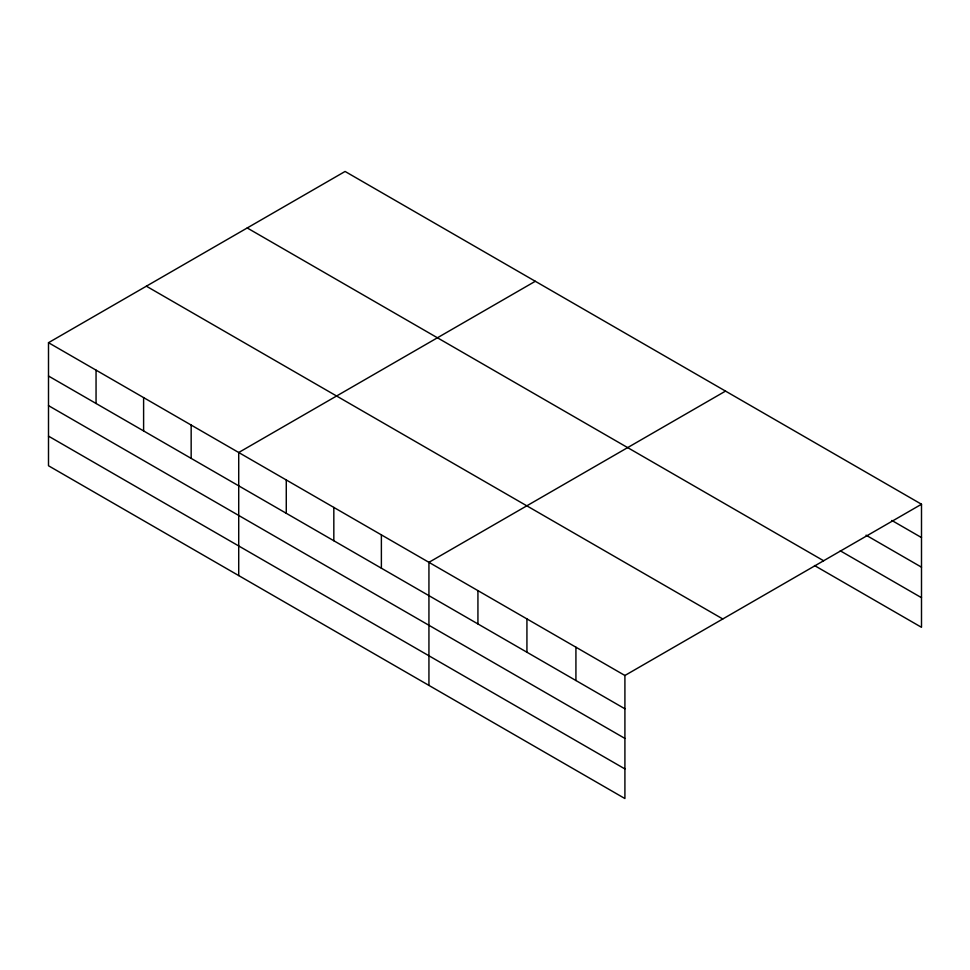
<?xml version="1.0" encoding="UTF-8"?>
<svg xmlns="http://www.w3.org/2000/svg" width="970" height="970" viewBox="0 0 970 970"><rect width="100%" height="100%" fill="white"/><g stroke="black" fill="none" stroke-linecap="round" stroke-linejoin="round"><path stroke-width="1.45" d="M624.91 738.425L624.91 675.484L48.5 342.689L48.5 465.758L624.91 798.54L624.91 738.425L48.5 405.63M814.485 565.522L921.5 627.311L921.5 504.242L345.09 171.46L48.5 342.689M535.307 281.276L238.717 452.505L238.717 575.574M725.524 391.104L428.934 562.333L428.934 685.39M624.91 675.484L921.5 504.242M891.842 520.453L921.5 537.574M866.052 535.173L921.5 567.183M840.275 550.802L921.5 597.702M247.217 227.962L823.627 560.757M146.373 286.186L722.783 618.969M48.5 376.02L624.91 708.803M48.5 436.136L624.91 768.931M575.925 647.196L575.925 680.516M526.928 618.909L526.928 652.228M477.931 590.621L477.931 623.94M381.38 534.87L381.38 568.202M333.825 507.419L333.825 540.751M286.271 479.968L286.271 513.288M191.163 425.054L191.163 458.386M143.608 397.603L143.608 430.922M96.054 370.14L96.054 403.471"/></g></svg>
